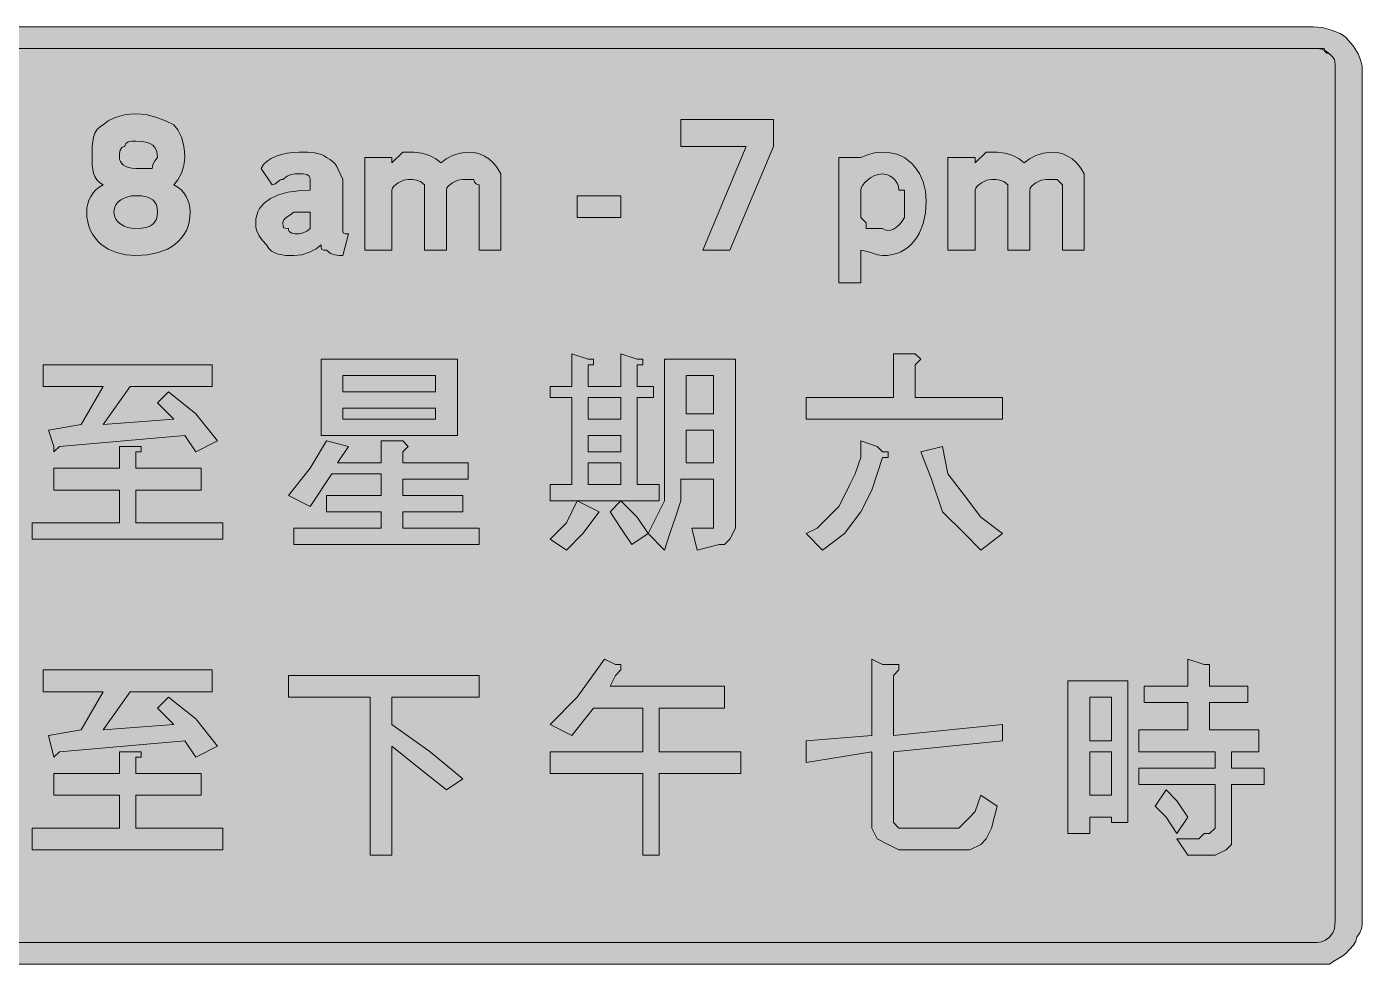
# Model space of a CAD drawing. Header units: metres. Extents: x 13 to 556, y 31 to 238.
# Drawn here: x 262.3 to 556.3, y 31.4 to 237.8 of the extents above; entities that cross this region are included whole.
import ezdxf

# ---------------------------------------------------------------- set-up
doc = ezdxf.new("R2010")
doc.units = ezdxf.units.M
doc.layers.add('FILL_BLACK_000000', color=7, linetype='Continuous', true_color=0x000000)
doc.layers.add('FILL_WHITE_FFFFFF', color=7, linetype='Continuous', true_color=0xffffff)

msp = doc.modelspace()

# ---------------------------------------------------------------- hatches: boundary and pattern name
at = {"layer": 'FILL_BLACK_000000', "true_color": 0x000000}
h = msp.add_hatch(color=7, dxfattribs=at)
h.dxf.hatch_style = 1
h.paths.add_polyline_path([(547.46, 237.63), (549.54, 237.09), (551.4, 236.32), (552.13, 235.89), (552.69, 235.44), (554.27, 233.64), (555.39, 231.84), (555.78, 230.94), (556.06, 230.04), (556.23, 229.14), (556.29, 228.24), (556.29, 41.04), (556.27, 40.14), (556.14, 39.24), (555.78, 38.34), (555.09, 37.44), (554.88, 36.54), (554.34, 35.64), (552.69, 33.84), (551.79, 33.13), (550.89, 32.64), (549.99, 32.15), (549.09, 31.44), (545.49, 31.44), (22.29, 31.44), (20.49, 31.48), (18.69, 31.74), (17.79, 32.03), (16.89, 32.45), (15.99, 33.05), (15.09, 33.84), (14.21, 35.64), (13.44, 37.44), (12.9, 39.24), (12.69, 41.04), (12.69, 228.24), (12.9, 230.04), (13.44, 231.84), (14.21, 233.64), (15.09, 235.44), (15.99, 236.15), (16.89, 236.64), (17.79, 237.13), (18.69, 237.84), (22.29, 237.84), (545.49, 237.84), (547.46, 237.63)])
h.paths.add_polyline_path([(20.53, 232.63), (19.72, 232.15), (18.99, 231.54), (18.38, 230.81), (17.9, 230), (17.6, 229.14), (17.49, 228.24), (17.49, 41.04), (17.49, 39.84), (18.18, 39.13), (18.54, 38.64), (18.67, 38.15), (18.69, 37.44), (19.59, 36.75), (20.49, 36.39), (21.39, 36.26), (22.29, 36.24), (545.49, 36.24), (546.39, 36.26), (547.29, 36.39), (548.19, 36.75), (549.09, 37.44), (549.78, 38.34), (550.14, 39.24), (550.27, 40.14), (550.29, 41.04), (550.29, 228.24), (550.29, 229.44), (550.27, 230.15), (550.14, 230.64), (549.78, 231.13), (549.09, 231.84), (548.19, 232.53), (547.29, 232.89), (546.39, 233.02), (545.49, 233.04), (22.29, 233.04), (21.39, 232.93), (20.53, 232.63)], flags=16)
h = msp.add_hatch(color=7, dxfattribs=at)
h.dxf.hatch_style = 1
h.paths.add_polyline_path([(280.24, 188.9), (278.64, 189.99), (277.94, 190.64), (277.33, 191.37), (276.79, 192.15), (276.33, 193.01), (275.97, 193.93), (275.71, 194.9), (275.55, 195.94), (275.49, 197.04), (275.55, 197.94), (275.72, 198.82), (276, 199.68), (276.39, 200.49), (276.9, 201.25), (277.52, 201.93), (278.25, 202.54), (279.09, 203.04), (278.3, 203.54), (277.7, 204.15), (277.28, 204.83), (276.99, 205.59), (276.73, 207.26), (276.69, 209.04), (276.73, 211.51), (276.99, 213.54), (277.28, 214.38), (277.7, 215.11), (278.3, 215.73), (279.09, 216.24), (280.22, 217.12), (281.79, 217.89), (283.82, 218.43), (285, 218.59), (286.29, 218.64), (287.59, 218.59), (288.78, 218.43), (290.94, 217.89), (292.87, 217.12), (294.69, 216.24), (295.57, 215.11), (296.34, 213.54), (296.88, 211.51), (297.04, 210.33), (297.09, 209.04), (296.88, 207.26), (296.34, 205.59), (295.57, 204.15), (294.69, 203.04), (295.53, 202.54), (296.26, 201.93), (296.88, 201.25), (297.39, 200.49), (297.78, 199.68), (298.06, 198.82), (298.23, 197.94), (298.29, 197.04), (298.23, 195.94), (298.07, 194.9), (297.8, 193.93), (297.43, 193.01), (296.96, 192.15), (296.39, 191.37), (295.73, 190.64), (294.99, 189.99), (294.16, 189.41), (293.25, 188.9), (291.2, 188.1), (288.87, 187.61), (286.29, 187.44), (284.1, 187.61), (282.07, 188.1), (280.24, 188.9)])
h.paths.add_polyline_path([(283.72, 200.13), (282.99, 199.74), (282.38, 199.23), (281.9, 198.61), (281.6, 197.88), (281.49, 197.04), (281.6, 196.2), (281.9, 195.46), (282.38, 194.85), (282.99, 194.34), (283.72, 193.95), (284.53, 193.66), (285.39, 193.5), (286.29, 193.44), (287.53, 193.5), (288.56, 193.66), (289.39, 193.95), (290.04, 194.34), (290.52, 194.85), (290.85, 195.46), (291.03, 196.2), (291.09, 197.04), (291.03, 197.88), (290.85, 198.61), (290.52, 199.23), (290.04, 199.74), (289.39, 200.13), (288.56, 200.41), (287.53, 200.58), (286.29, 200.64), (285.39, 200.58), (284.53, 200.41), (283.72, 200.13)], flags=16)
h.paths.add_polyline_path([(290.85, 210.61), (290.52, 211.23), (290.04, 211.74), (289.39, 212.13), (288.56, 212.41), (287.53, 212.58), (286.29, 212.64), (285.41, 212.62), (284.64, 212.49), (284.1, 212.13), (283.94, 211.84), (283.89, 211.44), (283.49, 211.39), (283.2, 211.23), (282.84, 210.69), (282.71, 209.92), (282.69, 209.04), (282.75, 208.59), (282.92, 208.16), (283.2, 207.75), (283.59, 207.39), (284.1, 207.08), (284.71, 206.85), (285.45, 206.69), (286.29, 206.64), (289.89, 206.64), (290.08, 207.52), (290.49, 208.29), (291.09, 209.04), (291.03, 209.88), (290.85, 210.61)], flags=16)
h = msp.add_hatch(color=7, dxfattribs=at)
h.dxf.hatch_style = 1
h.paths.add_polyline_path([(420.69, 211.44), (406.29, 211.44), (406.29, 217.44), (426.69, 217.44), (426.69, 211.44), (417.09, 188.64), (411.09, 188.64), (420.69, 211.44)])
h = msp.add_hatch(color=7, dxfattribs=at)
h.dxf.hatch_style = 1
h.paths.add_polyline_path([(330.99, 187.46), (330.09, 187.59), (329.19, 187.95), (328.29, 188.64), (327.6, 188.66), (327.24, 188.79), (327.11, 189.15), (327.09, 189.84), (325.98, 188.96), (324.54, 188.19), (322.87, 187.65), (321.09, 187.44), (319.31, 187.48), (317.64, 187.74), (316.88, 188.03), (316.2, 188.45), (315.59, 189.05), (315.09, 189.84), (314.21, 190.76), (313.44, 191.79), (312.9, 193.05), (312.74, 193.79), (312.69, 194.64), (312.75, 195.51), (312.91, 196.33), (313.18, 197.09), (313.55, 197.79), (314.02, 198.44), (314.59, 199.03), (315.99, 200.04), (317.73, 200.83), (319.78, 201.39), (322.11, 201.73), (324.69, 201.84), (324.69, 203.04), (324.69, 204.24), (324.64, 204.64), (324.48, 204.93), (323.94, 205.29), (323.17, 205.42), (322.29, 205.44), (321.39, 205.42), (320.49, 205.29), (319.59, 204.93), (318.69, 204.24), (318.29, 204.19), (317.98, 204.05), (317.49, 203.64), (317, 203.23), (316.69, 203.09), (316.29, 203.04), (313.89, 206.64), (314.45, 207.48), (315.2, 208.21), (316.13, 208.83), (317.19, 209.34), (318.37, 209.73), (319.63, 210.01), (320.94, 210.18), (322.29, 210.24), (324.07, 210.22), (325.74, 210.09), (327.18, 209.73), (327.79, 209.44), (328.29, 209.04), (329.08, 208.59), (329.7, 208.12), (330.17, 207.63), (330.54, 207.09), (331.89, 204.24), (331.89, 193.44), (331.91, 192.75), (332.04, 192.39), (332.4, 192.26), (333.09, 192.24), (331.89, 187.44), (330.99, 187.46)])
h.paths.add_polyline_path([(318.84, 193.59), (319.2, 193.46), (319.89, 193.44), (319.94, 193.04), (320.1, 192.75), (320.64, 192.39), (321.41, 192.26), (322.29, 192.24), (323.17, 192.43), (323.94, 192.84), (324.69, 193.44), (324.69, 197.04), (321.09, 197.04), (320.21, 196.33), (319.44, 195.84), (318.9, 195.35), (318.74, 195.04), (318.69, 194.64), (318.71, 193.95), (318.84, 193.59)], flags=16)
h = msp.add_hatch(color=7, dxfattribs=at)
h.dxf.hatch_style = 1
h.paths.add_polyline_path([(357.22, 204.03), (356.04, 203.49), (355.08, 202.72), (354.8, 202.29), (354.69, 201.84), (354.69, 188.64), (349.89, 188.64), (349.89, 203.04), (348.99, 203.73), (348.09, 204.09), (347.19, 204.22), (346.29, 204.24), (345.22, 204.03), (344.04, 203.49), (343.08, 202.72), (342.8, 202.29), (342.69, 201.84), (342.69, 188.64), (336.69, 188.64), (336.69, 209.04), (342.69, 209.04), (342.69, 207.84), (345.09, 210.24), (347.49, 210.24), (349.27, 210.03), (350.94, 209.49), (352.38, 208.72), (353.49, 207.84), (354.6, 208.72), (356.04, 209.49), (357.71, 210.03), (359.49, 210.24), (360.78, 210.13), (361.97, 209.83), (363.03, 209.35), (363.99, 208.74), (364.83, 208.01), (365.56, 207.2), (366.18, 206.34), (366.69, 205.44), (366.69, 204.24), (366.69, 203.04), (366.69, 188.64), (361.89, 188.64), (361.89, 203.04), (361.49, 203.09), (361.2, 203.23), (360.84, 203.64), (360.69, 204.24), (358.29, 204.24), (357.22, 204.03)])
h = msp.add_hatch(color=7, dxfattribs=at)
h.dxf.hatch_style = 1
h.paths.add_polyline_path([(459.63, 194.53), (458.83, 192.48), (458.32, 191.57), (457.74, 190.74), (457.09, 190), (456.36, 189.34), (455.58, 188.77), (454.72, 188.3), (453.8, 187.93), (452.83, 187.66), (451.79, 187.5), (450.69, 187.44), (449.6, 187.63), (448.29, 188.04), (446.98, 188.45), (445.89, 188.64), (445.89, 181.44), (441.09, 181.44), (441.09, 209.04), (445.89, 209.04), (447.39, 209.64), (448.93, 210.05), (450.69, 210.24), (451.79, 210.18), (452.83, 210.02), (453.8, 209.76), (454.72, 209.4), (455.58, 208.94), (456.36, 208.4), (457.09, 207.79), (457.74, 207.09), (458.83, 205.49), (459.63, 203.66), (460.12, 201.63), (460.29, 199.44), (460.12, 196.86), (459.63, 194.53)])
h.paths.add_polyline_path([(451.78, 192.97), (452.42, 193.04), (453.09, 193.29), (453.76, 193.71), (454.4, 194.28), (454.99, 195), (455.49, 195.84), (455.49, 197.04), (455.49, 200.64), (455.49, 201.84), (454.29, 201.84), (454.18, 202.68), (453.9, 203.41), (453.47, 204.03), (452.94, 204.54), (452.36, 204.93), (451.76, 205.21), (450.69, 205.44), (449.79, 205.33), (448.93, 205.05), (448.12, 204.62), (447.39, 204.09), (446.78, 203.51), (446.3, 202.91), (446, 202.34), (445.89, 201.84), (445.89, 195.84), (447.09, 194.64), (447.09, 193.44), (450.69, 193.44), (451.19, 193.1), (451.78, 192.97)], flags=16)
h = msp.add_hatch(color=7, dxfattribs=at)
h.dxf.hatch_style = 1
h.paths.add_polyline_path([(485.62, 204.03), (484.44, 203.49), (483.48, 202.72), (483.2, 202.29), (483.09, 201.84), (483.09, 188.64), (478.29, 188.64), (478.29, 203.04), (477.39, 203.73), (476.49, 204.09), (475.59, 204.22), (474.69, 204.24), (473.62, 204.03), (472.44, 203.49), (471.48, 202.72), (471.2, 202.29), (471.09, 201.84), (471.09, 188.64), (465.09, 188.64), (465.09, 209.04), (471.09, 209.04), (471.09, 207.84), (473.49, 210.24), (475.89, 210.24), (477.67, 210.03), (479.34, 209.49), (480.78, 208.72), (481.89, 207.84), (483, 208.72), (484.44, 209.49), (486.11, 210.03), (487.89, 210.24), (489.18, 210.13), (490.36, 209.83), (491.43, 209.35), (492.39, 208.74), (493.23, 208.01), (493.97, 207.2), (494.58, 206.34), (495.09, 205.44), (495.09, 204.24), (495.09, 203.04), (495.09, 188.64), (490.29, 188.64), (490.29, 203.04), (489.09, 204.24), (486.69, 204.24), (485.62, 204.03)])
h = msp.add_hatch(color=7, dxfattribs=at)
h.dxf.hatch_style = 1
h.paths.add_polyline_path([(393.09, 195.84), (383.49, 195.84), (383.49, 200.64), (393.09, 200.64), (393.09, 195.84)])
h = msp.add_hatch(color=7, dxfattribs=at)
h.dxf.hatch_style = 1
h.paths.add_polyline_path([(387.09, 164.64), (387.09, 163.44), (385.89, 163.44), (385.89, 158.64), (393.09, 158.64), (393.09, 165.84), (396.69, 164.64), (397.89, 164.64), (397.89, 163.44), (396.69, 163.44), (396.69, 158.64), (400.29, 158.64), (400.29, 156.24), (396.69, 156.24), (396.69, 137.04), (401.49, 137.04), (401.49, 133.44), (377.49, 133.44), (377.49, 137.04), (382.29, 137.04), (382.29, 156.24), (377.49, 156.24), (377.49, 158.64), (382.29, 158.64), (382.29, 165.84), (385.89, 164.64), (387.09, 164.64)])
h.paths.add_polyline_path([(385.89, 144.24), (393.09, 144.24), (393.09, 147.84), (385.89, 147.84), (385.89, 144.24)], flags=16)
h.paths.add_polyline_path([(385.89, 141.84), (385.89, 137.04), (393.09, 137.04), (393.09, 141.84), (385.89, 141.84)], flags=16)
h.paths.add_polyline_path([(393.09, 156.24), (385.89, 156.24), (385.89, 151.44), (393.09, 151.44), (393.09, 156.24)], flags=16)
h = msp.add_hatch(color=7, dxfattribs=at)
h.dxf.hatch_style = 1
h.paths.add_polyline_path([(457.89, 165.84), (459.09, 164.64), (457.89, 163.44), (457.89, 156.24), (477.09, 156.24), (477.09, 151.44), (433.89, 151.44), (433.89, 156.24), (453.09, 156.24), (453.09, 165.84), (456.69, 165.84), (457.89, 165.84)])
h = msp.add_hatch(color=7, dxfattribs=at)
h.dxf.hatch_style = 1
h.paths.add_polyline_path([(265.89, 163.44), (303.09, 163.44), (303.09, 158.64), (285.09, 158.64), (279.09, 150.24), (294.69, 151.44), (291.09, 155.04), (293.49, 157.44), (299.49, 152.64), (304.29, 146.64), (299.49, 144.24), (297.09, 147.84), (269.49, 145.44), (268.29, 144.24), (268.29, 145.44), (267.09, 149.04), (274.29, 150.24), (279.09, 158.64), (265.89, 158.64), (265.89, 163.44)])
h = msp.add_hatch(color=7, dxfattribs=at)
h.dxf.hatch_style = 1
h.paths.add_polyline_path([(327.09, 164.64), (357.09, 164.64), (357.09, 147.84), (327.09, 147.84), (327.09, 164.64)])
h.paths.add_polyline_path([(331.89, 161.04), (331.89, 157.44), (352.29, 157.44), (352.29, 161.04), (331.89, 161.04)], flags=16)
h.paths.add_polyline_path([(352.29, 153.84), (331.89, 153.84), (331.89, 151.44), (352.29, 151.44), (352.29, 153.84)], flags=16)
h = msp.add_hatch(color=7, dxfattribs=at)
h.dxf.hatch_style = 1
h.paths.add_polyline_path([(418.29, 127.44), (417.09, 125.04), (415.89, 123.84), (414.69, 123.84), (409.89, 122.64), (408.69, 127.44), (411.09, 127.44), (413.49, 127.44), (413.49, 128.64), (413.49, 138.24), (406.29, 138.24), (406.29, 133.44), (405.09, 129.84), (403.89, 126.24), (402.69, 122.64), (399.09, 126.24), (400.29, 128.64), (402.69, 133.44), (402.69, 139.44), (402.69, 145.44), (402.69, 164.64), (418.29, 164.64), (418.29, 128.64), (418.29, 127.44)])
h.paths.add_polyline_path([(407.49, 149.04), (407.49, 141.84), (413.49, 141.84), (413.49, 149.04), (407.49, 149.04)], flags=16)
h.paths.add_polyline_path([(413.49, 161.04), (407.49, 161.04), (407.49, 152.64), (413.49, 152.64), (413.49, 161.04)], flags=16)
h = msp.add_hatch(color=7, dxfattribs=at)
h.dxf.hatch_style = 1
h.paths.add_polyline_path([(263.49, 128.64), (282.69, 128.64), (282.69, 135.84), (268.29, 135.84), (268.29, 140.64), (282.69, 140.64), (282.69, 145.44), (286.29, 145.44), (287.49, 145.44), (287.49, 144.24), (286.29, 144.24), (286.29, 140.64), (300.69, 140.64), (300.69, 135.84), (286.29, 135.84), (286.29, 128.64), (305.49, 128.64), (305.49, 125.04), (263.49, 125.04), (263.49, 128.64)])
h = msp.add_hatch(color=7, dxfattribs=at)
h.dxf.hatch_style = 1
h.paths.add_polyline_path([(330.69, 141.84), (340.29, 141.84), (340.29, 146.64), (345.09, 146.64), (346.29, 145.44), (345.09, 144.24), (345.09, 141.84), (359.49, 141.84), (359.49, 138.24), (345.09, 138.24), (345.09, 134.64), (358.29, 134.64), (358.29, 131.04), (345.09, 131.04), (345.09, 127.44), (361.89, 127.44), (361.89, 123.84), (321.09, 123.84), (321.09, 127.44), (340.29, 127.44), (340.29, 131.04), (328.29, 131.04), (328.29, 134.64), (340.29, 134.64), (340.29, 139.44), (329.49, 139.44), (324.69, 132.24), (319.89, 134.64), (324.69, 140.64), (328.29, 146.64), (333.09, 145.44), (330.69, 141.84)])
h = msp.add_hatch(color=7, dxfattribs=at)
h.dxf.hatch_style = 1
h.paths.add_polyline_path([(450.69, 144.24), (451.89, 144.24), (451.89, 143.04), (450.69, 143.04), (448.29, 135.84), (445.89, 131.04), (442.29, 126.24), (437.49, 122.64), (433.89, 126.24), (436.29, 127.44), (438.69, 129.84), (441.09, 132.24), (442.29, 134.64), (443.49, 137.04), (444.69, 139.44), (445.89, 143.04), (445.89, 146.64), (449.49, 145.44), (450.69, 144.24)])
h = msp.add_hatch(color=7, dxfattribs=at)
h.dxf.hatch_style = 1
h.paths.add_polyline_path([(465.09, 139.44), (468.69, 134.64), (472.29, 129.84), (477.09, 126.24), (472.29, 122.64), (468.69, 126.24), (463.89, 131.04), (461.49, 138.24), (459.09, 144.24), (463.89, 145.44), (465.09, 139.44)])
h = msp.add_hatch(color=7, dxfattribs=at)
h.dxf.hatch_style = 1
h.paths.add_polyline_path([(381.09, 128.64), (383.49, 133.44), (388.29, 131.04), (384.69, 126.24), (381.09, 122.64), (377.49, 125.04), (381.09, 128.64)])
h = msp.add_hatch(color=7, dxfattribs=at)
h.dxf.hatch_style = 1
h.paths.add_polyline_path([(396.69, 129.84), (399.09, 126.24), (395.49, 123.84), (393.09, 127.44), (390.69, 131.04), (393.09, 133.44), (396.69, 129.84)])
h = msp.add_hatch(color=7, dxfattribs=at)
h.dxf.hatch_style = 1
h.paths.add_polyline_path([(383.49, 90.24), (389.49, 98.64), (391.89, 97.44), (393.09, 97.44), (393.09, 96.24), (391.89, 95.04), (390.69, 92.64), (415.89, 92.64), (415.89, 87.84), (401.49, 87.84), (401.49, 78.24), (419.49, 78.24), (419.49, 73.44), (401.49, 73.44), (401.49, 55.44), (397.89, 55.44), (397.89, 73.44), (377.49, 73.44), (377.49, 78.24), (397.89, 78.24), (397.89, 87.84), (387.09, 87.84), (382.29, 81.84), (377.49, 84.24), (383.49, 90.24)])
h = msp.add_hatch(color=7, dxfattribs=at)
h.dxf.hatch_style = 1
h.paths.add_polyline_path([(453.09, 97.44), (454.29, 97.44), (454.29, 96.24), (453.09, 95.04), (453.09, 81.84), (477.09, 84.24), (477.09, 80.64), (453.09, 78.24), (453.09, 65.04), (453.09, 63.84), (453.09, 62.64), (454.29, 61.44), (455.49, 61.44), (466.29, 61.44), (467.49, 61.44), (468.69, 62.64), (469.89, 63.84), (471.09, 65.04), (472.29, 68.64), (475.89, 66.24), (474.69, 61.44), (473.49, 59.04), (472.29, 57.84), (469.89, 56.64), (467.49, 56.64), (454.29, 56.64), (451.89, 57.84), (449.49, 59.04), (448.29, 61.44), (448.29, 63.84), (448.29, 78.24), (433.89, 75.84), (433.89, 80.64), (448.29, 81.84), (448.29, 98.64), (450.69, 97.44), (453.09, 97.44)])
h = msp.add_hatch(color=7, dxfattribs=at)
h.dxf.hatch_style = 1
h.paths.add_polyline_path([(517.89, 89.04), (508.29, 89.04), (508.29, 92.64), (517.89, 92.64), (517.89, 98.64), (521.49, 97.44), (522.69, 97.44), (522.69, 96.24), (522.69, 92.64), (531.09, 92.64), (531.09, 89.04), (522.69, 89.04), (522.69, 83.04), (533.49, 83.04), (533.49, 78.24), (527.49, 78.24), (527.49, 74.64), (534.69, 74.64), (534.69, 71.04), (527.49, 71.04), (527.49, 60.24), (527.49, 57.84), (526.29, 56.64), (523.89, 55.44), (521.49, 55.44), (517.89, 55.44), (515.49, 59.04), (520.29, 59.04), (521.49, 60.24), (522.69, 60.24), (523.89, 61.44), (523.89, 62.64), (523.89, 71.04), (507.09, 71.04), (507.09, 74.64), (523.89, 74.64), (523.89, 78.24), (507.09, 78.24), (507.09, 83.04), (517.89, 83.04), (517.89, 89.04)])
h = msp.add_hatch(color=7, dxfattribs=at)
h.dxf.hatch_style = 1
h.paths.add_polyline_path([(265.89, 96.24), (303.09, 96.24), (303.09, 91.44), (285.09, 91.44), (279.09, 83.04), (294.69, 84.24), (291.09, 87.84), (293.49, 90.24), (299.49, 85.44), (304.29, 79.44), (299.49, 77.04), (297.09, 80.64), (269.49, 78.24), (268.29, 77.04), (267.09, 81.84), (274.29, 83.04), (279.09, 91.44), (265.89, 91.44), (265.89, 96.24)])
h = msp.add_hatch(color=7, dxfattribs=at)
h.dxf.hatch_style = 1
h.paths.add_polyline_path([(361.89, 95.04), (361.89, 90.24), (342.69, 90.24), (342.69, 84.24), (351.09, 78.24), (358.29, 72.24), (354.69, 69.84), (348.69, 74.64), (342.69, 79.44), (342.69, 55.44), (337.89, 55.44), (337.89, 90.24), (319.89, 90.24), (319.89, 95.04), (361.89, 95.04)])
h = msp.add_hatch(color=7, dxfattribs=at)
h.dxf.hatch_style = 1
h.paths.add_polyline_path([(501.09, 62.64), (501.09, 63.84), (496.29, 63.84), (496.29, 60.24), (491.49, 60.24), (491.49, 62.64), (491.49, 93.84), (504.69, 93.84), (504.69, 62.64), (501.09, 62.64)])
h.paths.add_polyline_path([(496.29, 90.24), (496.29, 80.64), (501.09, 80.64), (501.09, 90.24), (496.29, 90.24)], flags=16)
h.paths.add_polyline_path([(501.09, 78.24), (496.29, 78.24), (496.29, 68.64), (501.09, 68.64), (501.09, 78.24)], flags=16)
h = msp.add_hatch(color=7, dxfattribs=at)
h.dxf.hatch_style = 1
h.paths.add_polyline_path([(263.49, 61.44), (282.69, 61.44), (282.69, 68.64), (268.29, 68.64), (268.29, 73.44), (282.69, 73.44), (282.69, 78.24), (286.29, 78.24), (287.49, 78.24), (287.49, 77.04), (286.29, 77.04), (286.29, 73.44), (300.69, 73.44), (300.69, 68.64), (286.29, 68.64), (286.29, 61.44), (305.49, 61.44), (305.49, 56.64), (263.49, 56.64), (263.49, 61.44)])
h = msp.add_hatch(color=7, dxfattribs=at)
h.dxf.hatch_style = 1
h.paths.add_polyline_path([(515.49, 67.44), (517.89, 63.84), (515.49, 60.24), (513.09, 63.84), (510.69, 66.24), (513.09, 69.84), (515.49, 67.44)])
at = {"layer": 'FILL_WHITE_FFFFFF', "true_color": 0xffffff}
h = msp.add_hatch(color=7, dxfattribs=at)
h.dxf.hatch_style = 1
h.paths.add_polyline_path([(545.49, 233.04), (547.89, 233.04), (547.94, 232.64), (548.08, 232.35), (548.49, 231.99), (549.09, 231.84), (549.78, 231.13), (550.14, 230.64), (550.27, 230.15), (550.29, 229.44), (550.29, 228.24), (550.29, 41.04), (550.27, 40.14), (550.14, 39.24), (549.78, 38.34), (549.09, 37.44), (548.19, 36.75), (547.29, 36.39), (546.39, 36.26), (545.49, 36.24), (22.29, 36.24), (21.39, 36.26), (20.49, 36.39), (19.59, 36.75), (18.69, 37.44), (18.67, 38.15), (18.54, 38.64), (18.18, 39.13), (17.49, 39.84), (17.49, 41.04), (17.49, 228.24), (17.6, 229.14), (17.9, 230), (18.38, 230.81), (18.99, 231.54), (19.72, 232.15), (20.53, 232.63), (21.39, 232.93), (22.29, 233.04), (545.49, 233.04)])

# ---------------------------------------------------------------- linework, layer by layer
at = {"layer": 'FILL_BLACK_000000', "lineweight": 0, "true_color": 0x000000}
for points in [[(22.29, 237.84), (545.49, 237.84), (547.46, 237.63), (549.54, 237.09), (551.4, 236.32), (552.13, 235.89), (552.69, 235.44), (554.27, 233.64), (555.39, 231.84), (555.78, 230.94), (556.06, 230.04), (556.23, 229.14), (556.29, 228.24), (556.29, 41.04), (556.27, 40.14), (556.14, 39.24), (555.78, 38.34), (555.09, 37.44), (554.88, 36.54), (554.34, 35.64), (552.69, 33.84), (551.79, 33.13), (550.89, 32.64), (549.99, 32.15), (549.09, 31.44), (545.49, 31.44), (22.29, 31.44)], [(22.29, 36.24), (545.49, 36.24), (546.39, 36.26), (547.29, 36.39), (548.19, 36.75), (549.09, 37.44), (549.78, 38.34), (550.14, 39.24), (550.27, 40.14), (550.29, 41.04), (550.29, 228.24), (550.29, 229.44), (550.27, 230.15), (550.14, 230.64), (549.78, 231.13), (549.09, 231.84), (548.19, 232.53), (547.29, 232.89), (546.39, 233.02), (545.49, 233.04), (22.29, 233.04)]]:
    msp.add_lwpolyline(points, dxfattribs=at)
for points in [[(280.24, 188.9), (278.64, 189.99), (277.94, 190.64), (277.33, 191.37), (276.79, 192.15), (276.33, 193.01), (275.97, 193.93), (275.71, 194.9), (275.55, 195.94), (275.49, 197.04), (275.55, 197.94), (275.72, 198.82), (276, 199.68), (276.39, 200.49), (276.9, 201.25), (277.52, 201.93), (278.25, 202.54), (279.09, 203.04), (278.3, 203.54), (277.7, 204.15), (277.28, 204.83), (276.99, 205.59), (276.73, 207.26), (276.69, 209.04), (276.73, 211.51), (276.99, 213.54), (277.28, 214.38), (277.7, 215.11), (278.3, 215.73), (279.09, 216.24), (280.22, 217.12), (281.79, 217.89), (283.82, 218.43), (285, 218.59), (286.29, 218.64), (287.59, 218.59), (288.78, 218.43), (290.94, 217.89), (292.87, 217.12), (294.69, 216.24), (295.57, 215.11), (296.34, 213.54), (296.88, 211.51), (297.04, 210.33), (297.09, 209.04), (296.88, 207.26), (296.34, 205.59), (295.57, 204.15), (294.69, 203.04), (295.53, 202.54), (296.26, 201.93), (296.88, 201.25), (297.39, 200.49), (297.78, 199.68), (298.06, 198.82), (298.23, 197.94), (298.29, 197.04), (298.23, 195.94), (298.07, 194.9), (297.8, 193.93), (297.43, 193.01), (296.96, 192.15), (296.39, 191.37), (295.73, 190.64), (294.99, 189.99), (294.16, 189.41), (293.25, 188.9), (291.2, 188.1), (288.87, 187.61), (286.29, 187.44), (284.1, 187.61), (282.07, 188.1)], [(420.69, 211.44), (406.29, 211.44), (406.29, 217.44), (426.69, 217.44), (426.69, 211.44), (417.09, 188.64), (411.09, 188.64)], [(290.85, 210.61), (290.52, 211.23), (290.04, 211.74), (289.39, 212.13), (288.56, 212.41), (287.53, 212.58), (286.29, 212.64), (285.41, 212.62), (284.64, 212.49), (284.1, 212.13), (283.94, 211.84), (283.89, 211.44), (283.49, 211.39), (283.2, 211.23), (282.84, 210.69), (282.71, 209.92), (282.69, 209.04), (282.75, 208.59), (282.92, 208.16), (283.2, 207.75), (283.59, 207.39), (284.1, 207.08), (284.71, 206.85), (285.45, 206.69), (286.29, 206.64), (289.89, 206.64), (290.08, 207.52), (290.49, 208.29), (291.09, 209.04), (291.03, 209.88)], [(330.99, 187.46), (330.09, 187.59), (329.19, 187.95), (328.29, 188.64), (327.6, 188.66), (327.24, 188.79), (327.11, 189.15), (327.09, 189.84), (325.98, 188.96), (324.54, 188.19), (322.87, 187.65), (321.09, 187.44), (319.31, 187.48), (317.64, 187.74), (316.88, 188.03), (316.2, 188.45), (315.59, 189.05), (315.09, 189.84), (314.21, 190.76), (313.44, 191.79), (312.9, 193.05), (312.74, 193.79), (312.69, 194.64), (312.75, 195.51), (312.91, 196.33), (313.18, 197.09), (313.55, 197.79), (314.02, 198.44), (314.59, 199.03), (315.99, 200.04), (317.73, 200.83), (319.78, 201.39), (322.11, 201.73), (324.69, 201.84), (324.69, 203.04), (324.69, 204.24), (324.64, 204.64), (324.48, 204.93), (323.94, 205.29), (323.17, 205.42), (322.29, 205.44), (321.39, 205.42), (320.49, 205.29), (319.59, 204.93), (318.69, 204.24), (318.29, 204.19), (317.98, 204.05), (317.49, 203.64), (317, 203.23), (316.69, 203.09), (316.29, 203.04), (313.89, 206.64), (314.45, 207.48), (315.2, 208.21), (316.13, 208.83), (317.19, 209.34), (318.37, 209.73), (319.63, 210.01), (320.94, 210.18), (322.29, 210.24), (324.07, 210.22), (325.74, 210.09), (327.18, 209.73), (327.79, 209.44), (328.29, 209.04), (329.08, 208.59), (329.7, 208.12), (330.17, 207.63), (330.54, 207.09), (331.89, 204.24), (331.89, 193.44), (331.91, 192.75), (332.04, 192.39), (332.4, 192.26), (333.09, 192.24), (331.89, 187.44)], [(357.22, 204.03), (356.04, 203.49), (355.08, 202.72), (354.8, 202.29), (354.69, 201.84), (354.69, 188.64), (349.89, 188.64), (349.89, 203.04), (348.99, 203.73), (348.09, 204.09), (347.19, 204.22), (346.29, 204.24), (345.22, 204.03), (344.04, 203.49), (343.08, 202.72), (342.8, 202.29), (342.69, 201.84), (342.69, 188.64), (336.69, 188.64), (336.69, 209.04), (342.69, 209.04), (342.69, 207.84), (345.09, 210.24), (347.49, 210.24), (349.27, 210.03), (350.94, 209.49), (352.38, 208.72), (353.49, 207.84), (354.6, 208.72), (356.04, 209.49), (357.71, 210.03), (359.49, 210.24), (360.78, 210.13), (361.97, 209.83), (363.03, 209.35), (363.99, 208.74), (364.83, 208.01), (365.56, 207.2), (366.18, 206.34), (366.69, 205.44), (366.69, 204.24), (366.69, 203.04), (366.69, 188.64), (361.89, 188.64), (361.89, 203.04), (361.49, 203.09), (361.2, 203.23), (360.84, 203.64), (360.69, 204.24), (358.29, 204.24)], [(459.63, 194.53), (458.83, 192.48), (458.32, 191.57), (457.74, 190.74), (457.09, 190), (456.36, 189.34), (455.58, 188.77), (454.72, 188.3), (453.8, 187.93), (452.83, 187.66), (451.79, 187.5), (450.69, 187.44), (449.6, 187.63), (448.29, 188.04), (446.98, 188.45), (445.89, 188.64), (445.89, 181.44), (441.09, 181.44), (441.09, 209.04), (445.89, 209.04), (447.39, 209.64), (448.93, 210.05), (450.69, 210.24), (451.79, 210.18), (452.83, 210.02), (453.8, 209.76), (454.72, 209.4), (455.58, 208.94), (456.36, 208.4), (457.09, 207.79), (457.74, 207.09), (458.83, 205.49), (459.63, 203.66), (460.12, 201.63), (460.29, 199.44), (460.12, 196.86)], [(485.62, 204.03), (484.44, 203.49), (483.48, 202.72), (483.2, 202.29), (483.09, 201.84), (483.09, 188.64), (478.29, 188.64), (478.29, 203.04), (477.39, 203.73), (476.49, 204.09), (475.59, 204.22), (474.69, 204.24), (473.62, 204.03), (472.44, 203.49), (471.48, 202.72), (471.2, 202.29), (471.09, 201.84), (471.09, 188.64), (465.09, 188.64), (465.09, 209.04), (471.09, 209.04), (471.09, 207.84), (473.49, 210.24), (475.89, 210.24), (477.67, 210.03), (479.34, 209.49), (480.78, 208.72), (481.89, 207.84), (483, 208.72), (484.44, 209.49), (486.11, 210.03), (487.89, 210.24), (489.18, 210.13), (490.36, 209.83), (491.43, 209.35), (492.39, 208.74), (493.23, 208.01), (493.97, 207.2), (494.58, 206.34), (495.09, 205.44), (495.09, 204.24), (495.09, 203.04), (495.09, 188.64), (490.29, 188.64), (490.29, 203.04), (489.09, 204.24), (486.69, 204.24)], [(451.78, 192.97), (452.42, 193.04), (453.09, 193.29), (453.76, 193.71), (454.4, 194.28), (454.99, 195), (455.49, 195.84), (455.49, 197.04), (455.49, 200.64), (455.49, 201.84), (454.29, 201.84), (454.18, 202.68), (453.9, 203.41), (453.47, 204.03), (452.94, 204.54), (452.36, 204.93), (451.76, 205.21), (450.69, 205.44), (449.79, 205.33), (448.93, 205.05), (448.12, 204.62), (447.39, 204.09), (446.78, 203.51), (446.3, 202.91), (446, 202.34), (445.89, 201.84), (445.89, 195.84), (447.09, 194.64), (447.09, 193.44), (450.69, 193.44), (451.19, 193.1)], [(283.72, 200.13), (282.99, 199.74), (282.38, 199.23), (281.9, 198.61), (281.6, 197.88), (281.49, 197.04), (281.6, 196.2), (281.9, 195.46), (282.38, 194.85), (282.99, 194.34), (283.72, 193.95), (284.53, 193.66), (285.39, 193.5), (286.29, 193.44), (287.53, 193.5), (288.56, 193.66), (289.39, 193.95), (290.04, 194.34), (290.52, 194.85), (290.85, 195.46), (291.03, 196.2), (291.09, 197.04), (291.03, 197.88), (290.85, 198.61), (290.52, 199.23), (290.04, 199.74), (289.39, 200.13), (288.56, 200.41), (287.53, 200.58), (286.29, 200.64), (285.39, 200.58), (284.53, 200.41)], [(393.09, 195.84), (383.49, 195.84), (383.49, 200.64), (393.09, 200.64)], [(318.84, 193.59), (319.2, 193.46), (319.89, 193.44), (319.94, 193.04), (320.1, 192.75), (320.64, 192.39), (321.41, 192.26), (322.29, 192.24), (323.17, 192.43), (323.94, 192.84), (324.69, 193.44), (324.69, 197.04), (321.09, 197.04), (320.21, 196.33), (319.44, 195.84), (318.9, 195.35), (318.74, 195.04), (318.69, 194.64), (318.71, 193.95)], [(387.09, 164.64), (387.09, 163.44), (385.89, 163.44), (385.89, 158.64), (393.09, 158.64), (393.09, 165.84), (396.69, 164.64), (397.89, 164.64), (397.89, 163.44), (396.69, 163.44), (396.69, 158.64), (400.29, 158.64), (400.29, 156.24), (396.69, 156.24), (396.69, 137.04), (401.49, 137.04), (401.49, 133.44), (377.49, 133.44), (377.49, 137.04), (382.29, 137.04), (382.29, 156.24), (377.49, 156.24), (377.49, 158.64), (382.29, 158.64), (382.29, 165.84), (385.89, 164.64)], [(457.89, 165.84), (459.09, 164.64), (457.89, 163.44), (457.89, 156.24), (477.09, 156.24), (477.09, 151.44), (433.89, 151.44), (433.89, 156.24), (453.09, 156.24), (453.09, 165.84), (456.69, 165.84)], [(265.89, 163.44), (303.09, 163.44), (303.09, 158.64), (285.09, 158.64), (279.09, 150.24), (294.69, 151.44), (291.09, 155.04), (293.49, 157.44), (299.49, 152.64), (304.29, 146.64), (299.49, 144.24), (297.09, 147.84), (269.49, 145.44), (268.29, 144.24), (268.29, 145.44), (267.09, 149.04), (274.29, 150.24), (279.09, 158.64), (265.89, 158.64)], [(327.09, 164.64), (357.09, 164.64), (357.09, 147.84), (327.09, 147.84)], [(418.29, 127.44), (417.09, 125.04), (415.89, 123.84), (414.69, 123.84), (409.89, 122.64), (408.69, 127.44), (411.09, 127.44), (413.49, 127.44), (413.49, 128.64), (413.49, 138.24), (406.29, 138.24), (406.29, 133.44), (405.09, 129.84), (403.89, 126.24), (402.69, 122.64), (399.09, 126.24), (400.29, 128.64), (402.69, 133.44), (402.69, 139.44), (402.69, 145.44), (402.69, 164.64), (418.29, 164.64), (418.29, 128.64)], [(331.89, 161.04), (331.89, 157.44), (352.29, 157.44), (352.29, 161.04)], [(413.49, 161.04), (407.49, 161.04), (407.49, 152.64), (413.49, 152.64)], [(393.09, 156.24), (385.89, 156.24), (385.89, 151.44), (393.09, 151.44)], [(352.29, 153.84), (331.89, 153.84), (331.89, 151.44), (352.29, 151.44)], [(385.89, 144.24), (393.09, 144.24), (393.09, 147.84), (385.89, 147.84)], [(407.49, 149.04), (407.49, 141.84), (413.49, 141.84), (413.49, 149.04)], [(263.49, 128.64), (282.69, 128.64), (282.69, 135.84), (268.29, 135.84), (268.29, 140.64), (282.69, 140.64), (282.69, 145.44), (286.29, 145.44), (287.49, 145.44), (287.49, 144.24), (286.29, 144.24), (286.29, 140.64), (300.69, 140.64), (300.69, 135.84), (286.29, 135.84), (286.29, 128.64), (305.49, 128.64), (305.49, 125.04), (263.49, 125.04)], [(330.69, 141.84), (340.29, 141.84), (340.29, 146.64), (345.09, 146.64), (346.29, 145.44), (345.09, 144.24), (345.09, 141.84), (359.49, 141.84), (359.49, 138.24), (345.09, 138.24), (345.09, 134.64), (358.29, 134.64), (358.29, 131.04), (345.09, 131.04), (345.09, 127.44), (361.89, 127.44), (361.89, 123.84), (321.09, 123.84), (321.09, 127.44), (340.29, 127.44), (340.29, 131.04), (328.29, 131.04), (328.29, 134.64), (340.29, 134.64), (340.29, 139.44), (329.49, 139.44), (324.69, 132.24), (319.89, 134.64), (324.69, 140.64), (328.29, 146.64), (333.09, 145.44)], [(450.69, 144.24), (451.89, 144.24), (451.89, 143.04), (450.69, 143.04), (448.29, 135.84), (445.89, 131.04), (442.29, 126.24), (437.49, 122.64), (433.89, 126.24), (436.29, 127.44), (438.69, 129.84), (441.09, 132.24), (442.29, 134.64), (443.49, 137.04), (444.69, 139.44), (445.89, 143.04), (445.89, 146.64), (449.49, 145.44)], [(465.09, 139.44), (468.69, 134.64), (472.29, 129.84), (477.09, 126.24), (472.29, 122.64), (468.69, 126.24), (463.89, 131.04), (461.49, 138.24), (459.09, 144.24), (463.89, 145.44)], [(385.89, 141.84), (385.89, 137.04), (393.09, 137.04), (393.09, 141.84)], [(381.09, 128.64), (383.49, 133.44), (388.29, 131.04), (384.69, 126.24), (381.09, 122.64), (377.49, 125.04)], [(396.69, 129.84), (399.09, 126.24), (395.49, 123.84), (393.09, 127.44), (390.69, 131.04), (393.09, 133.44)], [(383.49, 90.24), (389.49, 98.64), (391.89, 97.44), (393.09, 97.44), (393.09, 96.24), (391.89, 95.04), (390.69, 92.64), (415.89, 92.64), (415.89, 87.84), (401.49, 87.84), (401.49, 78.24), (419.49, 78.24), (419.49, 73.44), (401.49, 73.44), (401.49, 55.44), (397.89, 55.44), (397.89, 73.44), (377.49, 73.44), (377.49, 78.24), (397.89, 78.24), (397.89, 87.84), (387.09, 87.84), (382.29, 81.84), (377.49, 84.24)], [(453.09, 97.44), (454.29, 97.44), (454.29, 96.24), (453.09, 95.04), (453.09, 81.84), (477.09, 84.24), (477.09, 80.64), (453.09, 78.24), (453.09, 65.04), (453.09, 63.84), (453.09, 62.64), (454.29, 61.44), (455.49, 61.44), (466.29, 61.44), (467.49, 61.44), (468.69, 62.64), (469.89, 63.84), (471.09, 65.04), (472.29, 68.64), (475.89, 66.24), (474.69, 61.44), (473.49, 59.04), (472.29, 57.84), (469.89, 56.64), (467.49, 56.64), (454.29, 56.64), (451.89, 57.84), (449.49, 59.04), (448.29, 61.44), (448.29, 63.84), (448.29, 78.24), (433.89, 75.84), (433.89, 80.64), (448.29, 81.84), (448.29, 98.64), (450.69, 97.44)], [(517.89, 89.04), (508.29, 89.04), (508.29, 92.64), (517.89, 92.64), (517.89, 98.64), (521.49, 97.44), (522.69, 97.44), (522.69, 96.24), (522.69, 92.64), (531.09, 92.64), (531.09, 89.04), (522.69, 89.04), (522.69, 83.04), (533.49, 83.04), (533.49, 78.24), (527.49, 78.24), (527.49, 74.64), (534.69, 74.64), (534.69, 71.04), (527.49, 71.04), (527.49, 60.24), (527.49, 57.84), (526.29, 56.64), (523.89, 55.44), (521.49, 55.44), (517.89, 55.44), (515.49, 59.04), (520.29, 59.04), (521.49, 60.24), (522.69, 60.24), (523.89, 61.44), (523.89, 62.64), (523.89, 71.04), (507.09, 71.04), (507.09, 74.64), (523.89, 74.64), (523.89, 78.24), (507.09, 78.24), (507.09, 83.04), (517.89, 83.04)], [(265.89, 96.24), (303.09, 96.24), (303.09, 91.44), (285.09, 91.44), (279.09, 83.04), (294.69, 84.24), (291.09, 87.84), (293.49, 90.24), (299.49, 85.44), (304.29, 79.44), (299.49, 77.04), (297.09, 80.64), (269.49, 78.24), (268.29, 77.04), (267.09, 81.84), (274.29, 83.04), (279.09, 91.44), (265.89, 91.44)], [(361.89, 95.04), (361.89, 90.24), (342.69, 90.24), (342.69, 84.24), (351.09, 78.24), (358.29, 72.24), (354.69, 69.84), (348.69, 74.64), (342.69, 79.44), (342.69, 55.44), (337.89, 55.44), (337.89, 90.24), (319.89, 90.24), (319.89, 95.04)], [(501.09, 62.64), (501.09, 63.84), (496.29, 63.84), (496.29, 60.24), (491.49, 60.24), (491.49, 62.64), (491.49, 93.84), (504.69, 93.84), (504.69, 62.64)], [(496.29, 90.24), (496.29, 80.64), (501.09, 80.64), (501.09, 90.24)], [(263.49, 61.44), (282.69, 61.44), (282.69, 68.64), (268.29, 68.64), (268.29, 73.44), (282.69, 73.44), (282.69, 78.24), (286.29, 78.24), (287.49, 78.24), (287.49, 77.04), (286.29, 77.04), (286.29, 73.44), (300.69, 73.44), (300.69, 68.64), (286.29, 68.64), (286.29, 61.44), (305.49, 61.44), (305.49, 56.64), (263.49, 56.64)], [(501.09, 78.24), (496.29, 78.24), (496.29, 68.64), (501.09, 68.64)], [(515.49, 67.44), (517.89, 63.84), (515.49, 60.24), (513.09, 63.84), (510.69, 66.24), (513.09, 69.84)]]:
    msp.add_lwpolyline(points, close=True, dxfattribs=at)
at = {"layer": 'FILL_WHITE_FFFFFF', "lineweight": 0, "true_color": 0xffffff}
msp.add_lwpolyline([(22.29, 233.04), (545.49, 233.04), (547.89, 233.04), (547.94, 232.64), (548.08, 232.35), (548.49, 231.99), (549.09, 231.84), (549.78, 231.13), (550.14, 230.64), (550.27, 230.15), (550.29, 229.44), (550.29, 228.24), (550.29, 41.04), (550.27, 40.14), (550.14, 39.24), (549.78, 38.34), (549.09, 37.44), (548.19, 36.75), (547.29, 36.39), (546.39, 36.26), (545.49, 36.24), (22.29, 36.24)], dxfattribs=at)

doc.saveas('drawing.dxf')
